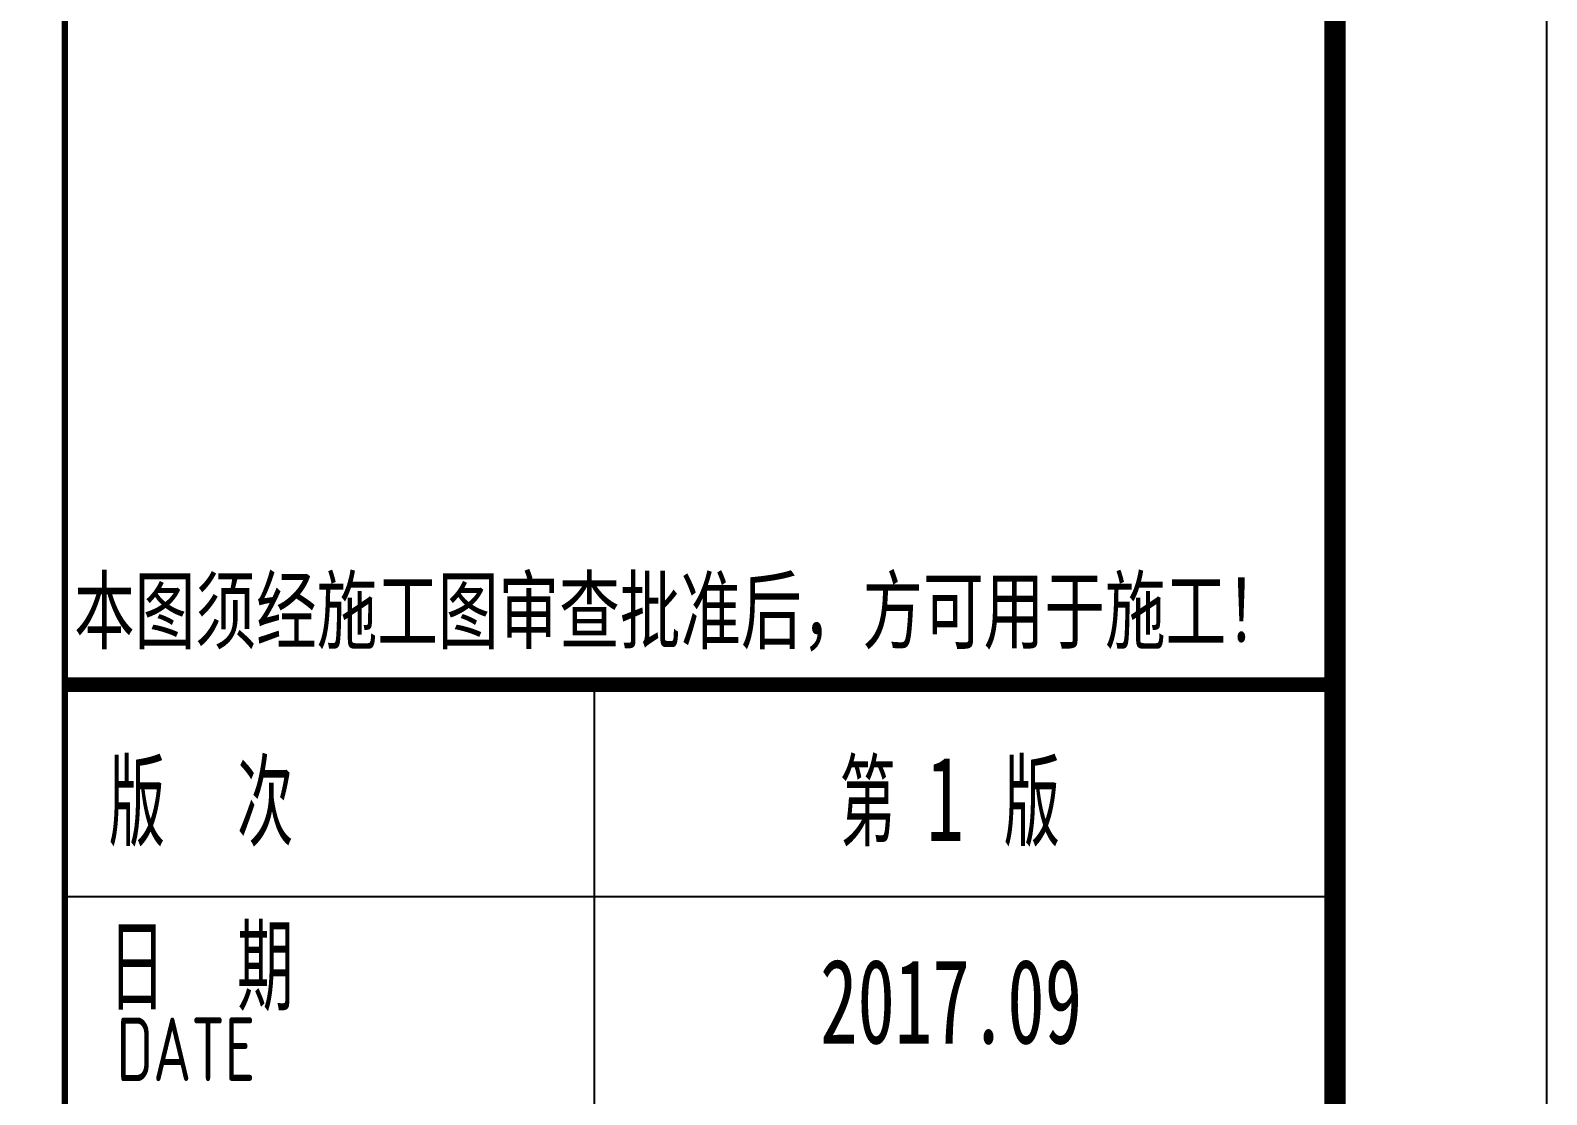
# Model space of a CAD drawing. Extents: x 2246048 to 2442613, y -66234 to 220766.
# Drawn here: x 2386150 to 2393313, y 40700 to 45728 of the extents above; entities that cross this region are included whole.
import ezdxf
from ezdxf.enums import TextEntityAlignment as Align

# ---------------------------------------------------------------- set-up
doc = ezdxf.new("R2010")
doc.units = 0
doc.header["$LTSCALE"] = 1000
doc.header["$MEASUREMENT"] = 0
doc.layers.add('J-图框线', color=4, linetype='Continuous')
doc.styles.add('-黑体', font='simhei.ttf', dxfattribs={"width": 0.8})
doc.styles.add('HT', font='simhei.ttf', dxfattribs={"width": 0.7})
doc.styles.add('LHR1', font='tssdeng.shx', dxfattribs={"width": 0.7, "bigfont": 'tssdchn.shx'})

# ---------------------------------------------------------------- blocks, each defined once
blk = doc.blocks.new('A$C5B595F1B')
at = {"layer": 'J-图框线'}
for p, q in [((-3500, 23770.7), (-3500, 5769.9)), ((-6000, 22770.7), (0, 22770.7))]:
    blk.add_line(p, q, dxfattribs=at)
at = {"layer": 'J-图框线', "const_width": 70}
blk.add_lwpolyline([(-6000, 23770.7), (0, 23770.7)], dxfattribs=at)
at = {"layer": 'J-图框线'}
for s, height, style, width, p in [('本图须经施工图审查批准后，方可用于施工！', 300, 'HT', 0.7, (-5956.2, 23971.5)), ('版  次', 400, 'LHR1', 0.7, (-5792.2, 23007.9)), ('第   版', 400, 'LHR1', 0.7, (-2340.6, 23007.9)), ('1', 400, '-黑体', 0.65, (-1929.8, 23033.4)), ('日  期', 400, 'LHR1', 0.7, (-5792.2, 22230.3)), ('2017.09', 400, '-黑体', 0.65, (-2432.5, 22076))]:
    blk.add_text(s, height=height, dxfattribs=dict(at, style=style, width=width)).set_placement(p)
at = {"layer": 'J-图框线', "style": 'LHR1', "width": 0.7}
blk.add_text('DATE', height=300, dxfattribs=at).set_placement((-5428.3, 21898.7), align=Align.CENTER)

msp = doc.modelspace()

# ---------------------------------------------------------------- linework, layer by layer
at = {"layer": 'J-图框线'}
msp.add_lwpolyline([(2274412.576, 17865.792), (2393312.576, 17865.792), (2393312.576, 101965.792), (2274412.576, 101965.792)], close=True, dxfattribs=at)
at = {"layer": 'J-图框线', "const_width": 100}
msp.add_lwpolyline([(2276912.576, 18865.792), (2392312.576, 18865.792), (2392312.576, 100965.792), (2276912.576, 100965.792)], close=True, dxfattribs=at)
at = {"layer": 'J-图框线', "const_width": 30}
msp.add_lwpolyline([(2386312.576, 18865.792), (2386312.576, 100965.792)], dxfattribs=at)

# ---------------------------------------------------------------- block references
at = {"layer": 'J-图框线'}
msp.add_blockref('A$C5B595F1B', (2392312.576, 18865.792), dxfattribs=at)

doc.saveas('drawing.dxf')
